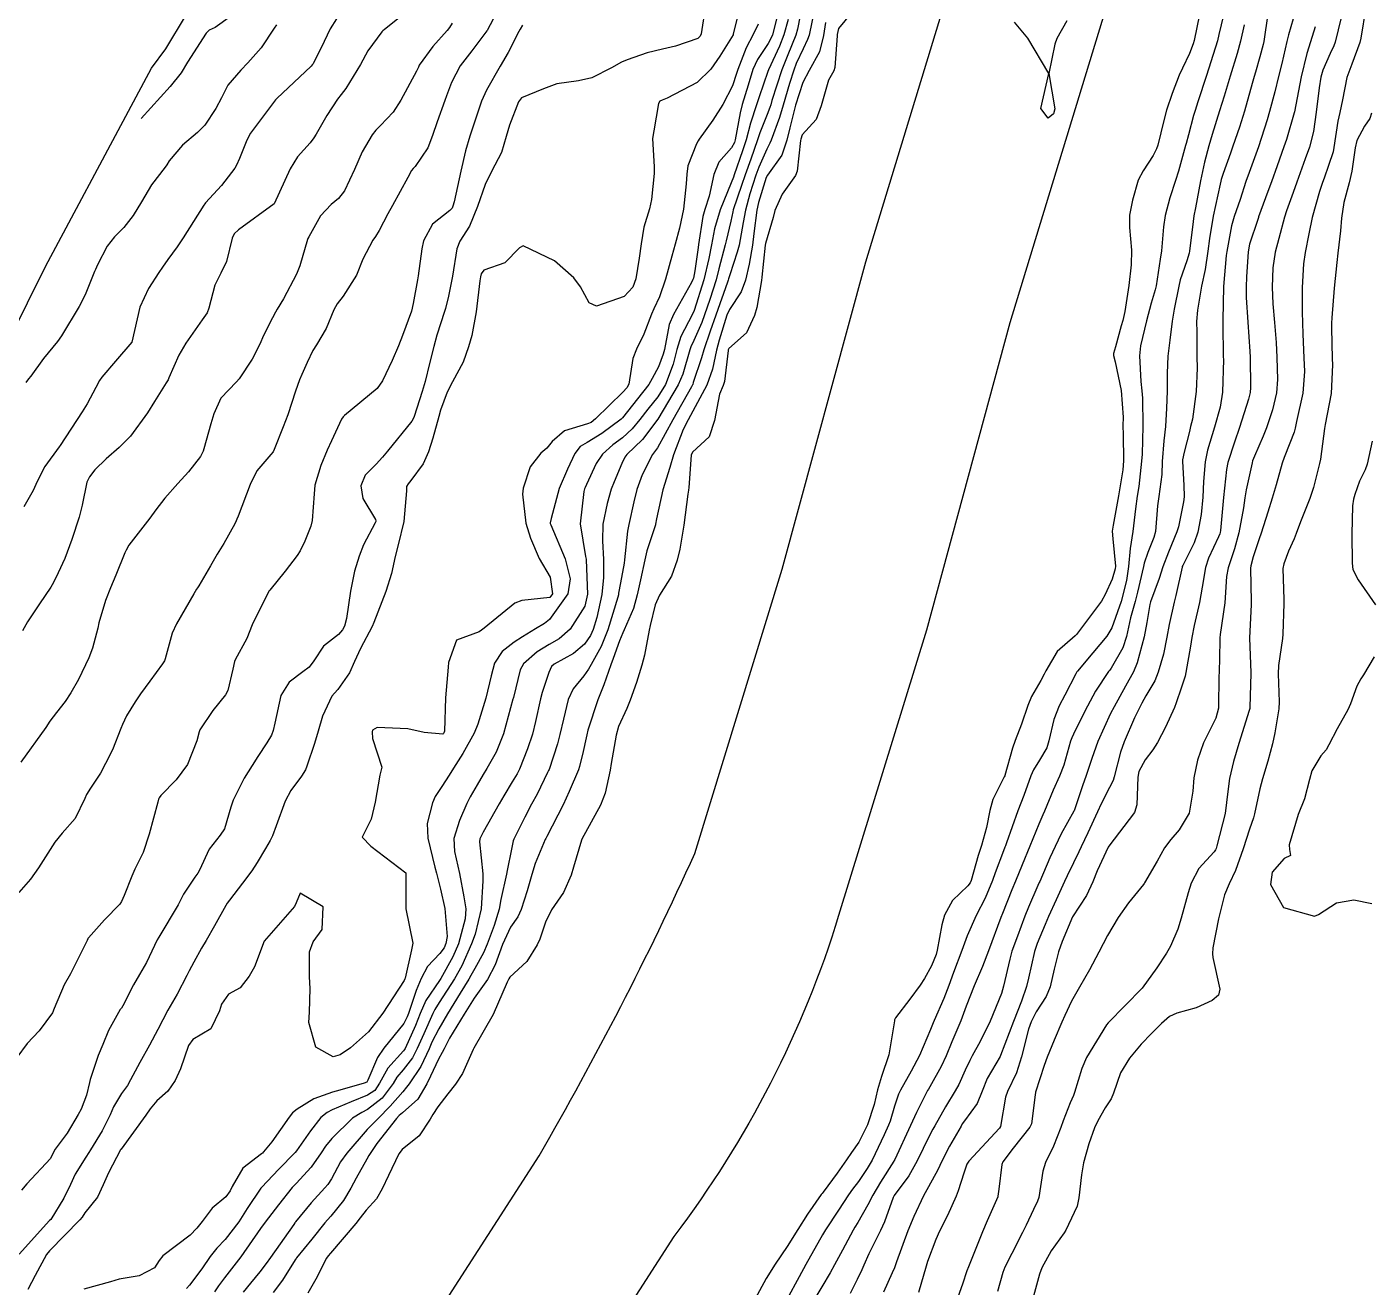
# Model space of a CAD drawing. Header units: metres. Extents: x 318500 to 325275, y 7408834 to 7428799.
# Drawn here: x 320829.1 to 320905.6, y 7415186.8 to 7415258.6 of the extents above; entities that cross this region are included whole.
import ezdxf

# ---------------------------------------------------------------- set-up
doc = ezdxf.new("R2010")
doc.units = ezdxf.units.M
doc.header["$MEASUREMENT"] = 0
for name, color, linetype in [('Area', 45, 'Continuous'), ('Curvas de Nivel 1m', 11, 'Continuous'), ('Curvas de Nivel 5m', 15, 'Continuous'), ('Vias Primárias', 230, 'Continuous')]:
    doc.layers.add(name, color=color, linetype=linetype)

msp = doc.modelspace()

# ---------------------------------------------------------------- linework, layer by layer
at = {"layer": 'Area'}
msp.add_lwpolyline([(320828.118, 7415240.77), (320830.175, 7415244.905), (320834.907, 7415253.746), (320836.21, 7415256.198), (320837.03, 7415257.297), (320838.144, 7415259.162), (320838.572, 7415260.067), (320841.967, 7415266.526), (320843.332, 7415269.028), (320843.945, 7415270.573), (320845.954, 7415274.03), (320846.026, 7415274.156), (320846.791, 7415275.834), (320848.769, 7415279.109), (320849.529, 7415280.441), (320850.272, 7415281.599), (320854.663, 7415289.162), (320857.407, 7415292.937), (320862.412, 7415298.681), (320863.047, 7415299.665), (320864.939, 7415302.751), (320869.589, 7415308.6)], dxfattribs=at)
at = {"layer": 'Curvas de Nivel 1m', "flags": 128}
for points, elevation in [([(320869.717, 7415259.754), (320869.332, 7415258.13), (320869.32, 7415258.101), (320868.555, 7415256.887), (320868.049, 7415256.149), (320867.282, 7415255.377), (320865.574, 7415254.486), (320865.272, 7415254.379), (320865.15, 7415254.313), (320865.08, 7415254.192), (320864.803, 7415252.639), (320864.735, 7415252.195), (320864.821, 7415250.589), (320864.825, 7415250.194), (320864.675, 7415248.716), (320864.551, 7415248.196), (320864.232, 7415247.142), (320864.084, 7415246.201), (320863.974, 7415245.375), (320863.775, 7415244.204), (320863.602, 7415243.729), (320863.12, 7415243.199), (320861.536, 7415242.656), (320861.116, 7415242.835), (320860.628, 7415243.75), (320860.25, 7415244.253), (320859.144, 7415245.221), (320857.362, 7415246.083), (320857.155, 7415245.969), (320856.321, 7415245.123), (320855.136, 7415244.706), (320854.975, 7415244.48), (320854.937, 7415244.323), (320854.902, 7415244.098), (320854.683, 7415242.326), (320854.437, 7415240.983), (320854.257, 7415240.332), (320853.943, 7415239.46), (320853.352, 7415238.345), (320853.044, 7415237.748), (320852.67, 7415236.717), (320852.57, 7415236.355), (320852.231, 7415235.138), (320851.973, 7415234.36), (320851.68, 7415233.673), (320850.975, 7415232.724), (320850.811, 7415232.534), (320850.734, 7415232.374), (320850.725, 7415232.131), (320850.567, 7415230.376), (320850.258, 7415229.052), (320850.084, 7415228.383), (320849.867, 7415227.424), (320849.554, 7415226.39), (320848.872, 7415224.622), (320848.771, 7415224.401), (320848.115, 7415223.147), (320847.773, 7415222.416), (320847.48, 7415221.77), (320846.816, 7415220.809), (320846.631, 7415220.613), (320846.478, 7415220.433), (320845.946, 7415219.291), (320845.704, 7415218.441), (320845.484, 7415217.738), (320845.048, 7415216.447), (320844.967, 7415216.237), (320844.752, 7415215.887), (320844.141, 7415215.057), (320843.813, 7415214.464), (320843.303, 7415213.058), (320843.092, 7415212.474), (320842.965, 7415212.217), (320842.699, 7415211.76), (320842.215, 7415210.959), (320841.91, 7415210.492), (320841.39, 7415209.778), (320840.655, 7415208.82), (320840.52, 7415208.644), (320840.436, 7415208.512), (320839.799, 7415207.358), (320839.319, 7415206.523), (320839.06, 7415206.089), (320838.611, 7415205.294), (320838.349, 7415204.789), (320838.224, 7415204.536), (320837.66, 7415203.467), (320837.144, 7415202.551), (320836.559, 7415201.46), (320836.087, 7415200.567), (320835.539, 7415199.57), (320835.013, 7415198.583), (320834.833, 7415198.267), (320834.508, 7415197.806), (320834.044, 7415197.048), (320833.846, 7415196.596), (320833.404, 7415195.678), (320832.741, 7415194.607), (320832.635, 7415194.44), (320832.464, 7415194.181), (320831.856, 7415193.212), (320831.59, 7415192.623), (320831.217, 7415191.839), (320830.467, 7415190.639), (320830.409, 7415190.568), (320828.664, 7415188.657)], 737), ([(320867.755, 7415259.743), (320867.504, 7415258.157), (320867.452, 7415258.024), (320867.316, 7415257.896), (320866.032, 7415257.456), (320865.306, 7415257.28), (320864.425, 7415257.077), (320863.297, 7415256.684), (320862.967, 7415256.543), (320862.396, 7415256.223), (320861.284, 7415255.651), (320860.515, 7415255.484), (320859.28, 7415255.301), (320858.53, 7415255.025), (320857.272, 7415254.519), (320857.094, 7415254.293), (320856.586, 7415252.964), (320856.402, 7415252.303), (320856.128, 7415251.404), (320855.569, 7415250.315), (320855.203, 7415249.581), (320854.764, 7415248.326), (320854.312, 7415247.194), (320853.764, 7415246.341), (320853.582, 7415245.915), (320853.344, 7415244.347), (320853.119, 7415243.207), (320852.944, 7415242.52), (320852.888, 7415242.352), (320852.448, 7415240.998), (320852.28, 7415240.358), (320852.038, 7415239.388), (320851.781, 7415238.363), (320851.618, 7415237.791), (320851.16, 7415236.369), (320851.127, 7415236.27), (320851.026, 7415236.1), (320849.64, 7415234.39), (320849.351, 7415234.039), (320848.989, 7415233.654), (320848.372, 7415233.016), (320848.117, 7415232.413), (320848.246, 7415231.694), (320848.951, 7415230.497), (320848.98, 7415230.429), (320848.984, 7415230.399), (320848.975, 7415230.375), (320848.948, 7415230.299), (320848.284, 7415229.056), (320848.034, 7415228.413), (320847.771, 7415227.553), (320847.545, 7415226.42), (320847.318, 7415224.867), (320847.191, 7415224.425), (320847.084, 7415224.21), (320846.863, 7415223.947), (320846.009, 7415223.282), (320845.448, 7415222.444), (320845.188, 7415222.094), (320844.831, 7415221.818), (320844.052, 7415221.231), (320843.577, 7415220.468), (320843.225, 7415218.904), (320843.139, 7415218.475), (320843.043, 7415218.219), (320842.779, 7415217.776), (320842.258, 7415216.997), (320841.942, 7415216.492), (320841.491, 7415215.757), (320840.861, 7415214.508), (320840.726, 7415214.107), (320840.355, 7415212.872), (320840.122, 7415212.516), (320839.499, 7415211.721), (320838.947, 7415210.527), (320838.85, 7415210.356), (320838.674, 7415210.125), (320838.034, 7415209.165), (320837.723, 7415208.544), (320836.632, 7415206.719), (320836.534, 7415206.561), (320835.914, 7415205.267), (320835.523, 7415204.576), (320835.173, 7415204), (320834.573, 7415202.803), (320834.491, 7415202.671), (320834.427, 7415202.591), (320833.759, 7415201.397), (320833.436, 7415200.601), (320833.179, 7415199.965), (320832.722, 7415198.608), (320832.683, 7415198.443), (320832.507, 7415197.719), (320832.2, 7415196.908), (320832.041, 7415196.617), (320831.41, 7415195.557), (320830.722, 7415194.636), (320830.633, 7415194.472), (320830.462, 7415194.104), (320829.114, 7415192.66), (320828.799, 7415192.3)], 738), ([(320873.315, 7415260.081), (320872.98, 7415258.431), (320872.885, 7415258.087), (320872.434, 7415256.962), (320872.092, 7415256.098), (320871.53, 7415254.364), (320871.462, 7415254.107), (320871.414, 7415253.961), (320871.262, 7415253.571), (320870.848, 7415252.512), (320870.715, 7415252.115), (320870.322, 7415251.02), (320870.004, 7415250.122), (320869.805, 7415249.523), (320869.322, 7415248.129), (320869.295, 7415248.022), (320869.181, 7415247.497), (320868.923, 7415246.375), (320868.861, 7415246.134), (320868.511, 7415244.768), (320868.351, 7415244.142), (320868.003, 7415243.031), (320867.696, 7415242.151), (320867.538, 7415241.719), (320867.088, 7415240.685), (320866.921, 7415240.324), (320866.863, 7415240.163), (320866.458, 7415238.771), (320866.199, 7415238.173), (320865.03, 7415236.209), (320864.154, 7415235.058), (320863.272, 7415234.207), (320863.15, 7415234.056), (320862.992, 7415233.68), (320862.547, 7415232.646), (320862.382, 7415232.219), (320862.146, 7415231.407), (320861.901, 7415230.226), (320861.878, 7415229.284), (320861.945, 7415228.225), (320861.944, 7415227.185), (320861.855, 7415226.226), (320861.557, 7415224.91), (320861.347, 7415224.233), (320861.207, 7415223.893), (320860.857, 7415223.396), (320860.224, 7415222.875), (320859.137, 7415222.266), (320858.98, 7415222.125), (320858.833, 7415221.781), (320858.446, 7415220.643), (320858.346, 7415220.275), (320858.074, 7415219.001), (320857.894, 7415218.279), (320857.622, 7415217.437), (320857.156, 7415216.286), (320857.025, 7415216.018), (320856.749, 7415215.549), (320856.267, 7415214.767), (320855.992, 7415214.301), (320855.092, 7415212.692), (320854.901, 7415212.317), (320854.884, 7415212.141), (320855.063, 7415210.314), (320855.078, 7415209.91), (320854.981, 7415208.315), (320854.636, 7415206.891), (320854.424, 7415206.323), (320853.87, 7415205.072), (320853.464, 7415204.337), (320852.579, 7415202.983), (320852.334, 7415202.591), (320852.22, 7415202.354), (320851.707, 7415201.21), (320851.34, 7415200.362), (320851.072, 7415199.835), (320850.532, 7415199.152), (320850.172, 7415198.729), (320849.958, 7415198.378), (320849.344, 7415197.551), (320848.497, 7415196.89), (320848.177, 7415196.723), (320847.66, 7415196.412), (320846.478, 7415195.246), (320846.107, 7415194.801), (320845.861, 7415194.436), (320845.288, 7415193.611), (320844.444, 7415192.688), (320844.325, 7415192.568), (320844.221, 7415192.453), (320843.43, 7415191.46), (320842.669, 7415190.476), (320842.406, 7415190.112), (320841.287, 7415188.497), (320840.898, 7415187.986), (320840.372, 7415187.304), (320840.028, 7415186.85), (320839.79, 7415186.516)], 733), ([(320897.349, 7415259.701), (320896.98, 7415258.111), (320896.889, 7415257.766), (320896.52, 7415256.554), (320896.268, 7415255.775), (320895.776, 7415254.284), (320895.618, 7415253.785), (320895.54, 7415253.512), (320895.249, 7415252.407), (320895.115, 7415251.918), (320895.08, 7415251.792), (320894.682, 7415250.332), (320894.502, 7415249.797), (320894.187, 7415248.814), (320893.919, 7415247.803), (320893.823, 7415247.161), (320893.708, 7415245.805), (320893.636, 7415245.322), (320893.397, 7415243.807), (320893.349, 7415243.586), (320893.12, 7415242.813), (320892.847, 7415241.814), (320892.519, 7415240.388), (320892.448, 7415239.819), (320892.524, 7415238.352), (320892.599, 7415237.817), (320892.633, 7415237.403), (320892.647, 7415235.816), (320892.605, 7415234.217), (320892.58, 7415233.816), (320892.419, 7415232.378), (320892.33, 7415231.82), (320892.239, 7415231.098), (320892.071, 7415229.823), (320891.917, 7415228.844), (320891.83, 7415227.826), (320891.717, 7415227.019), (320891.412, 7415225.832), (320890.875, 7415224.326), (320890.601, 7415223.844), (320889.807, 7415222.904), (320888.93, 7415221.869), (320888.895, 7415221.813), (320888.838, 7415221.707), (320888.209, 7415220.487), (320887.891, 7415219.879), (320887.578, 7415219.106), (320887.299, 7415217.885), (320887.181, 7415217.489), (320886.773, 7415216.784), (320886.42, 7415216.24), (320886.271, 7415215.897), (320885.864, 7415214.783), (320885.536, 7415213.908), (320884.886, 7415212.092), (320884.821, 7415211.918), (320884.789, 7415211.839), (320884.706, 7415211.631), (320884.234, 7415210.38), (320884.08, 7415209.929), (320883.663, 7415208.938), (320883.153, 7415207.942), (320882.638, 7415206.783), (320882.423, 7415206.161), (320882.346, 7415205.953), (320881.862, 7415204.707), (320881.593, 7415203.96), (320881.325, 7415203.227), (320880.771, 7415201.968), (320880.709, 7415201.828), (320880.565, 7415201.459), (320879.923, 7415199.979), (320879.453, 7415199.07), (320878.845, 7415197.995), (320878.742, 7415197.771), (320878.506, 7415197.087), (320878.256, 7415196.241), (320878.172, 7415196.005), (320877.921, 7415195.446), (320877.229, 7415194.019), (320876.951, 7415193.534), (320876.452, 7415192.803), (320876.118, 7415192.361), (320875.887, 7415192.036), (320875.313, 7415191.155), (320874.575, 7415190.048), (320874.514, 7415189.944), (320874.407, 7415189.759), (320873.454, 7415188.064), (320873.076, 7415187.373), (320872.375, 7415186.08)], 728), ([(320850.491, 7415259.224), (320849.479, 7415258.398), (320849.386, 7415258.332), (320849.318, 7415258.271), (320848.528, 7415257.185), (320848.099, 7415256.418), (320847.276, 7415255.04), (320847.01, 7415254.696), (320846.801, 7415254.435), (320846.184, 7415253.513), (320845.584, 7415252.447), (320845.456, 7415252.228), (320845.233, 7415251.952), (320844.52, 7415251.161), (320844.111, 7415250.466), (320843.19, 7415248.48), (320841.165, 7415246.993), (320840.916, 7415246.759), (320840.797, 7415246.514), (320840.47, 7415245.187), (320840.151, 7415244.52), (320839.808, 7415243.839), (320839.468, 7415242.526), (320839.367, 7415242.258), (320839.093, 7415241.863), (320838.153, 7415240.544), (320837.76, 7415239.859), (320837.196, 7415238.558), (320837.152, 7415238.455), (320837.046, 7415238.273), (320836.376, 7415237.223), (320835.979, 7415236.576), (320835.007, 7415235.251), (320834.364, 7415234.596), (320833.634, 7415233.96), (320832.981, 7415233.324), (320832.668, 7415232.921), (320832.534, 7415232.617), (320832.264, 7415231.307), (320832.091, 7415230.623), (320831.664, 7415229.366), (320831.402, 7415228.633), (320831.266, 7415228.284), (320830.902, 7415227.452), (320830.631, 7415226.907), (320830.471, 7415226.646), (320829.838, 7415225.693), (320829.15, 7415224.666), (320828.855, 7415224.164)], 742), ([(320846.749, 7415259.013), (320846.373, 7415258.439), (320846.039, 7415257.713), (320845.403, 7415256.449), (320845.354, 7415256.385), (320845.289, 7415256.315), (320843.345, 7415254.479), (320843.309, 7415254.44), (320843.269, 7415254.399), (320841.851, 7415252.501), (320841.636, 7415252.102), (320841.218, 7415251.066), (320841.048, 7415250.677), (320840.953, 7415250.513), (320840.195, 7415249.52), (320839.285, 7415248.529), (320839.236, 7415248.472), (320839.179, 7415248.39), (320838.009, 7415246.547), (320837.671, 7415246.034), (320837.141, 7415245.305), (320836.826, 7415244.873), (320836.627, 7415244.568), (320836.04, 7415243.652), (320835.552, 7415242.583), (320835.08, 7415240.59), (320834.152, 7415239.511), (320833.37, 7415238.607), (320833.238, 7415238.417), (320833.041, 7415238.023), (320832.551, 7415237.093), (320832.259, 7415236.621), (320831.001, 7415234.707), (320830.954, 7415234.641), (320830.127, 7415233.509), (320829.696, 7415232.659), (320829.479, 7415232.146), (320828.948, 7415231.227)], 743), ([(320872.447, 7415258.98), (320872.212, 7415258.097), (320871.961, 7415257.449), (320871.328, 7415256.109), (320871.289, 7415256.013), (320870.812, 7415254.577), (320870.651, 7415254.116), (320870.306, 7415253.068), (320870.054, 7415252.122), (320869.86, 7415251.494), (320869.38, 7415250.128), (320869.337, 7415250), (320869.205, 7415249.667), (320868.579, 7415248.139), (320868.268, 7415247.049), (320868.089, 7415246.146), (320867.931, 7415245.365), (320867.661, 7415244.152), (320867.112, 7415242.408), (320866.996, 7415242.162), (320866.342, 7415240.92), (320866.114, 7415240.174), (320865.901, 7415239.344), (320865.462, 7415238.184), (320865.043, 7415237.481), (320864.457, 7415236.775), (320864.011, 7415236.2), (320863.573, 7415235.653), (320863.014, 7415235.156), (320862.474, 7415234.752), (320861.889, 7415234.227), (320861.531, 7415233.692), (320860.974, 7415232.5), (320860.89, 7415232.323), (320860.856, 7415232.242), (320860.814, 7415232.088), (320860.613, 7415230.245), (320860.922, 7415228.393), (320860.958, 7415228.239), (320860.96, 7415228.198), (320861.029, 7415226.238), (320860.883, 7415225.555), (320860.038, 7415224.252), (320859.425, 7415223.698), (320858.857, 7415223.374), (320858.159, 7415222.968), (320857.389, 7415222.285), (320857.192, 7415221.929), (320856.811, 7415220.354), (320856.796, 7415220.304), (320856.786, 7415220.267), (320856.252, 7415218.298), (320855.828, 7415217.25), (320855.297, 7415216.312), (320855.093, 7415215.977), (320854.746, 7415215.388), (320854.35, 7415214.712), (320854.156, 7415214.329), (320853.748, 7415213.362), (320853.428, 7415212.339), (320853.455, 7415211.583), (320853.742, 7415210.334), (320853.981, 7415209.009), (320854.095, 7415208.328), (320854.073, 7415207.757), (320853.679, 7415206.334), (320853.36, 7415205.598), (320852.677, 7415204.349), (320852.598, 7415204.235), (320851.835, 7415203.104), (320851.508, 7415202.361), (320851.238, 7415201.688), (320850.644, 7415200.369), (320850.61, 7415200.308), (320850.548, 7415200.232), (320849.667, 7415199.249), (320849.196, 7415198.39), (320848.923, 7415197.984), (320848.51, 7415197.703), (320847.582, 7415197.335), (320846.497, 7415196.877), (320846.202, 7415196.725), (320845.855, 7415196.436), (320845.251, 7415195.674), (320844.471, 7415194.55), (320844.39, 7415194.451), (320843.439, 7415193.481), (320842.494, 7415192.479), (320842.469, 7415192.45), (320842.439, 7415192.411), (320841.652, 7415191.262), (320841.182, 7415190.498), (320840.4, 7415189.487), (320839.919, 7415188.991), (320839.553, 7415188.518), (320839.076, 7415187.827), (320838.365, 7415186.895), (320838.2, 7415186.695)], 734), ([(320873.941, 7415259.471), (320873.646, 7415258.075), (320873.564, 7415257.829), (320873.308, 7415257.306), (320872.919, 7415256.462), (320872.773, 7415256.088), (320872.522, 7415255.331), (320872.168, 7415254.097), (320871.959, 7415253.4), (320871.486, 7415252.106), (320871.407, 7415251.938), (320871.232, 7415251.589), (320870.777, 7415250.554), (320870.623, 7415250.116), (320870.279, 7415249.04), (320870.022, 7415248.122), (320869.886, 7415247.417), (320869.656, 7415246.125), (320869.56, 7415245.72), (320869.134, 7415244.429), (320869.063, 7415244.199), (320869.047, 7415244.131), (320869.007, 7415244.01), (320868.343, 7415242.142), (320868.023, 7415241.219), (320867.651, 7415240.151), (320867.514, 7415239.713), (320867.052, 7415238.297), (320867.018, 7415238.193), (320867.004, 7415238.161), (320866.948, 7415238.06), (320865.892, 7415236.177), (320865.006, 7415234.584), (320864.843, 7415234.351), (320864.722, 7415234.193), (320864.139, 7415233.042), (320863.839, 7415232.201), (320863.67, 7415231.496), (320863.383, 7415230.206), (320863.314, 7415229.837), (320863.146, 7415228.208), (320863.115, 7415228.01), (320862.9, 7415226.897), (320862.8, 7415226.302), (320862.788, 7415226.212), (320862.759, 7415226.082), (320862.18, 7415224.22), (320861.81, 7415223.271), (320861.235, 7415222.234), (320861.092, 7415221.98), (320860.83, 7415221.6), (320860.212, 7415220.857), (320859.938, 7415220.253), (320859.661, 7415219.12), (320859.463, 7415218.26), (320859.319, 7415217.725), (320858.842, 7415216.269), (320858.818, 7415216.211), (320858.757, 7415216.081), (320858.155, 7415214.859), (320857.843, 7415214.279), (320857.456, 7415213.549), (320856.839, 7415212.289), (320856.805, 7415212.192), (320856.701, 7415211.722), (320856.464, 7415210.512), (320856.417, 7415210.294), (320856.1, 7415208.856), (320855.993, 7415208.3), (320855.72, 7415207.383), (320855.313, 7415206.31), (320855.109, 7415205.827), (320854.609, 7415204.934), (320854.396, 7415204.53), (320854.279, 7415204.325), (320853.784, 7415203.528), (320853.058, 7415202.343), (320852.561, 7415201.497), (320852.173, 7415200.735), (320852.014, 7415200.355), (320851.545, 7415199.35), (320850.885, 7415198.366), (320850.721, 7415198.163), (320850.513, 7415197.899), (320849.801, 7415197.08), (320849.107, 7415196.391), (320848.484, 7415195.764), (320847.325, 7415194.417), (320846.976, 7415193.909), (320846.448, 7415192.953), (320846.243, 7415192.632), (320846.073, 7415192.434), (320845.295, 7415191.574), (320844.411, 7415190.496), (320844.392, 7415190.469), (320844.376, 7415190.451), (320844.312, 7415190.354), (320842.987, 7415188.471), (320842.741, 7415188.119), (320842.378, 7415187.654), (320841.847, 7415187.009), (320841.435, 7415186.494)], 732), ([(320895.864, 7415259.261), (320895.573, 7415257.786), (320895.519, 7415257.585), (320895.309, 7415257.038), (320894.897, 7415256.193), (320894.723, 7415255.796), (320894.316, 7415254.763), (320894, 7415253.803), (320893.844, 7415253.221), (320893.492, 7415251.807), (320893.43, 7415251.615), (320893.231, 7415251.22), (320892.673, 7415250.363), (320892.373, 7415249.823), (320892.055, 7415248.683), (320891.891, 7415247.829), (320891.884, 7415247.125), (320892.001, 7415245.827), (320891.982, 7415244.993), (320891.853, 7415243.829), (320891.618, 7415242.336), (320891.503, 7415241.834), (320891.422, 7415241.519), (320891.087, 7415240.322), (320890.969, 7415239.954), (320890.968, 7415239.842), (320891.075, 7415239.486), (320891.417, 7415237.835), (320891.52, 7415236.318), (320891.516, 7415235.833), (320891.52, 7415235.335), (320891.542, 7415233.832), (320891.507, 7415233.318), (320891.266, 7415231.836), (320890.953, 7415230.166), (320890.908, 7415229.841), (320890.943, 7415229.401), (320891.086, 7415227.838), (320891.075, 7415227.681), (320890.909, 7415227.093), (320890.512, 7415226.23), (320890.29, 7415225.849), (320888.871, 7415223.939), (320888.834, 7415223.906), (320888.786, 7415223.871), (320887.761, 7415222.976), (320887.117, 7415221.887), (320887.031, 7415221.694), (320886.832, 7415221.328), (320886.306, 7415220.409), (320886.096, 7415219.901), (320885.738, 7415218.845), (320885.385, 7415217.911), (320885.218, 7415217.478), (320884.787, 7415215.92), (320884.782, 7415215.898), (320884.759, 7415215.85), (320884.114, 7415214.554), (320883.931, 7415213.932), (320883.75, 7415212.964), (320883.461, 7415211.939), (320883.279, 7415211.364), (320882.868, 7415209.947), (320882.814, 7415209.812), (320882.675, 7415209.64), (320881.815, 7415208.806), (320881.346, 7415207.963), (320881.199, 7415207.41), (320880.945, 7415205.967), (320880.879, 7415205.715), (320880.617, 7415205.085), (320880.225, 7415204.356), (320879.971, 7415203.979), (320879.387, 7415203.189), (320878.572, 7415202.108), (320878.529, 7415202.042), (320878.517, 7415202.001), (320878.515, 7415201.947), (320878.186, 7415200.005), (320877.767, 7415198.776), (320877.544, 7415198.015), (320877.351, 7415197.174), (320876.979, 7415196.023), (320876.48, 7415195.04), (320876.059, 7415194.449), (320875.78, 7415194.037), (320875.235, 7415193.265), (320874.442, 7415192.192), (320874.382, 7415192.11), (320874.339, 7415192.052), (320873.557, 7415190.929), (320873.007, 7415190.071), (320872.4, 7415189.091), (320871.718, 7415188.09), (320871.197, 7415187.278), (320870.582, 7415186.107)], 729), ([(320899.769, 7415259.301), (320899.535, 7415257.728), (320899.5, 7415257.545), (320899.307, 7415256.852), (320899.06, 7415255.967), (320898.99, 7415255.735), (320898.874, 7415255.325), (320898.433, 7415253.743), (320898.157, 7415252.846), (320897.777, 7415251.752), (320897.634, 7415251.354), (320897.217, 7415250.207), (320897.107, 7415249.867), (320897.083, 7415249.762), (320897.05, 7415249.604), (320896.655, 7415247.768), (320896.434, 7415246.508), (320896.339, 7415245.772), (320896.192, 7415244.727), (320895.992, 7415243.777), (320895.752, 7415242.416), (320895.711, 7415241.781), (320895.716, 7415241.165), (320895.73, 7415239.78), (320895.736, 7415239.114), (320895.678, 7415237.781), (320895.467, 7415236.216), (320895.368, 7415235.785), (320895.295, 7415235.516), (320895.008, 7415234.331), (320894.906, 7415233.887), (320894.9, 7415233.791), (320894.98, 7415232.46), (320894.999, 7415231.79), (320894.967, 7415231.504), (320894.675, 7415230.071), (320894.588, 7415229.794), (320894.099, 7415228.632), (320893.787, 7415227.801), (320893.577, 7415227.136), (320893.089, 7415225.808), (320893.047, 7415225.649), (320892.878, 7415224.637), (320892.728, 7415223.812), (320892.329, 7415222.337), (320892.108, 7415221.821), (320891.659, 7415220.996), (320891.008, 7415219.837), (320890.806, 7415219.453), (320890.094, 7415217.85), (320889.751, 7415216.88), (320889.411, 7415215.86), (320889.234, 7415215.382), (320888.731, 7415213.914), (320888.717, 7415213.883), (320887.996, 7415212.599), (320887.649, 7415211.881), (320887.36, 7415211.223), (320886.779, 7415209.889), (320886.748, 7415209.82), (320886.677, 7415209.657), (320886.14, 7415208.415), (320885.932, 7415207.901), (320885.505, 7415206.774), (320885.194, 7415205.912), (320885.073, 7415205.463), (320884.717, 7415203.918), (320884.594, 7415203.497), (320883.963, 7415201.929), (320883.388, 7415200.767), (320882.926, 7415199.944), (320882.796, 7415199.696), (320882.538, 7415199.132), (320882.168, 7415198.311), (320881.972, 7415197.955), (320881.418, 7415197.049), (320880.801, 7415195.967), (320880.687, 7415195.769), (320880.484, 7415195.381), (320879.799, 7415193.98), (320879.322, 7415193.122), (320878.492, 7415191.999), (320878.474, 7415191.965), (320878.438, 7415191.877), (320877.933, 7415190.491), (320877.712, 7415190.01), (320877.052, 7415188.676), (320876.762, 7415188.024), (320876.647, 7415187.765), (320876.378, 7415187.214), (320875.98, 7415186.42)], 726), ([(320903.931, 7415259.081), (320903.604, 7415257.676), (320903.526, 7415257.468), (320903.31, 7415257.03), (320902.89, 7415256.092), (320902.776, 7415255.688), (320902.677, 7415255.082), (320902.519, 7415253.691), (320902.356, 7415252.591), (320902.127, 7415251.697), (320901.898, 7415251.032), (320901.413, 7415249.707), (320901.204, 7415249.129), (320900.826, 7415248.081), (320900.717, 7415247.715), (320900.394, 7415246.495), (320900.182, 7415245.72), (320900.044, 7415244.824), (320900.014, 7415243.721), (320900.054, 7415242.787), (320900.141, 7415241.72), (320900.232, 7415240.579), (320900.279, 7415239.718), (320900.306, 7415238.473), (320900.25, 7415237.718), (320900.022, 7415236.739), (320899.69, 7415235.723), (320899.505, 7415235.243), (320899.006, 7415234.099), (320898.898, 7415233.835), (320898.867, 7415233.732), (320898.523, 7415232.191), (320898.458, 7415231.738), (320898.382, 7415231.157), (320898.12, 7415229.742), (320897.864, 7415228.818), (320897.505, 7415227.751), (320897.417, 7415227.248), (320897.314, 7415225.754), (320897.054, 7415223.939), (320897.038, 7415223.757), (320897.035, 7415223.59), (320896.984, 7415221.758), (320896.983, 7415221.613), (320896.947, 7415219.758), (320896.804, 7415219.191), (320896.11, 7415217.77), (320895.751, 7415216.8), (320895.553, 7415215.778), (320895.503, 7415215.024), (320895.289, 7415213.782), (320894.72, 7415212.82), (320894.233, 7415212.277), (320893.886, 7415211.798), (320893.454, 7415211.047), (320892.741, 7415209.809), (320892.721, 7415209.768), (320892.678, 7415209.707), (320891.826, 7415208.659), (320891.245, 7415207.831), (320890.64, 7415206.798), (320890.134, 7415205.847), (320889.615, 7415204.855), (320889.033, 7415203.864), (320888.588, 7415203.064), (320888.206, 7415202.243), (320888.043, 7415201.875), (320887.598, 7415200.841), (320887.2, 7415199.883), (320887.023, 7415199.405), (320886.544, 7415197.89), (320886.536, 7415197.873), (320886.518, 7415197.724), (320886.299, 7415196.087), (320886.211, 7415195.894), (320885.264, 7415194.694), (320884.68, 7415193.917), (320884.62, 7415193.766), (320884.446, 7415192.353), (320884.4, 7415191.961), (320884.386, 7415191.921), (320883.788, 7415190.561), (320883.517, 7415189.933), (320882.951, 7415188.497), (320882.719, 7415187.945), (320882.627, 7415187.706), (320882.375, 7415186.943), (320882.107, 7415186.21)], 723), ([(320905.35, 7415259.65), (320905.064, 7415257.914), (320904.999, 7415257.655), (320904.54, 7415256.423), (320904.267, 7415255.665), (320904.011, 7415254.403), (320903.869, 7415253.671), (320903.758, 7415253.177), (320903.529, 7415251.676), (320903.482, 7415251.431), (320903.225, 7415250.65), (320902.962, 7415249.935), (320902.877, 7415249.685), (320902.701, 7415249.184), (320902.293, 7415247.693), (320902.1, 7415246.772), (320901.897, 7415245.699), (320901.801, 7415245.049), (320901.716, 7415243.701), (320901.723, 7415242.308), (320901.729, 7415241.701), (320901.748, 7415241.053), (320901.822, 7415239.699), (320901.844, 7415238.923), (320901.757, 7415237.699), (320901.404, 7415236.075), (320901.324, 7415235.706), (320901.26, 7415235.473), (320901.017, 7415234.841), (320900.697, 7415234.021), (320900.589, 7415233.714), (320900.234, 7415232.465), (320900.015, 7415231.72), (320899.768, 7415230.916), (320899.377, 7415229.726), (320899.269, 7415229.403), (320898.929, 7415228.362), (320898.795, 7415227.859), (320898.774, 7415227.732), (320898.819, 7415225.803), (320898.814, 7415225.731), (320898.808, 7415225.65), (320898.713, 7415223.732), (320898.787, 7415221.785), (320898.787, 7415221.731), (320898.741, 7415219.801), (320898.733, 7415219.731), (320898.705, 7415219.627), (320898.105, 7415217.74), (320897.811, 7415216.708), (320897.585, 7415215.748), (320897.485, 7415215.013), (320897.326, 7415213.751), (320896.866, 7415211.912), (320896.82, 7415211.758), (320896.787, 7415211.681), (320896.707, 7415211.576), (320895.839, 7415210.627), (320895.391, 7415209.779), (320895.221, 7415209.233), (320894.832, 7415207.787), (320894.644, 7415207.171), (320894.227, 7415206.201), (320893.995, 7415205.796), (320893.449, 7415204.971), (320892.6, 7415203.81), (320890.669, 7415201.839), (320890.569, 7415201.718), (320889.436, 7415199.857), (320889.165, 7415199.236), (320888.757, 7415197.866), (320888.691, 7415197.694), (320888.511, 7415197.276), (320888.11, 7415196.26), (320887.978, 7415195.875), (320887.555, 7415194.804), (320887.111, 7415193.884), (320886.963, 7415193.384), (320886.726, 7415191.887), (320886.657, 7415191.668), (320886.43, 7415191.208), (320885.999, 7415190.314), (320885.801, 7415189.899), (320885.189, 7415188.699), (320884.794, 7415187.914), (320884.682, 7415187.619), (320884.369, 7415186.53)], 722), ([(320857.325, 7415258.645), (320857.19, 7415258.424), (320857.124, 7415258.293), (320856.507, 7415257.097), (320856.059, 7415256.308), (320855.276, 7415254.949), (320854.992, 7415254.324), (320854.568, 7415253.013), (320854.34, 7415252.333), (320854.077, 7415251.488), (320853.825, 7415250.341), (320853.441, 7415248.594), (320853.37, 7415248.347), (320853.316, 7415248.22), (320853.186, 7415248.09), (320852.21, 7415247.324), (320851.689, 7415246.365), (320851.598, 7415245.921), (320851.386, 7415244.367), (320851.349, 7415244.146), (320851.114, 7415242.79), (320851.01, 7415242.371), (320850.496, 7415240.972), (320850.266, 7415240.382), (320849.9, 7415239.555), (320849.359, 7415238.395), (320849.046, 7415237.967), (320847.2, 7415236.427), (320847.112, 7415236.346), (320847.027, 7415236.219), (320846.459, 7415234.984), (320846.215, 7415234.438), (320845.848, 7415233.581), (320845.508, 7415232.445), (320845.459, 7415231.951), (320845.357, 7415230.446), (320845.277, 7415230.115), (320844.932, 7415229.265), (320844.666, 7415228.711), (320844.506, 7415228.456), (320843.818, 7415227.555), (320842.938, 7415226.479), (320842.889, 7415226.411), (320841.937, 7415224.494), (320841.633, 7415223.724), (320840.978, 7415222.508), (320840.936, 7415222.411), (320840.832, 7415221.973), (320840.562, 7415220.764), (320840.428, 7415220.514), (320839.706, 7415219.616), (320838.963, 7415218.528), (320838.912, 7415218.405), (320838.78, 7415217.885), (320838.255, 7415216.538), (320837.617, 7415215.677), (320836.733, 7415214.777), (320836.64, 7415214.653), (320836.607, 7415214.562), (320836.572, 7415214.406), (320836.07, 7415212.57), (320835.731, 7415211.538), (320835.263, 7415210.581), (320835.078, 7415210.179), (320834.657, 7415209.084), (320834.504, 7415208.74), (320834.395, 7415208.593), (320833.537, 7415207.705), (320832.621, 7415206.674), (320832.59, 7415206.641), (320832.574, 7415206.611), (320832.537, 7415206.53), (320831.586, 7415204.625), (320831.231, 7415203.99), (320830.668, 7415202.639), (320830.567, 7415202.408), (320829.82, 7415201.382), (320829.123, 7415200.661), (320828.532, 7415199.862)], 739), ([(320853.326, 7415258.771), (320853.165, 7415258.508), (320853.036, 7415258.353), (320852.228, 7415257.439), (320851.455, 7415256.368), (320851.399, 7415256.258), (320851.287, 7415256.026), (320850.409, 7415254.383), (320849.962, 7415253.686), (320849.248, 7415252.934), (320848.981, 7415252.667), (320848.773, 7415252.407), (320848.205, 7415251.436), (320847.769, 7415250.422), (320847.198, 7415249.218), (320846.851, 7415248.776), (320846.442, 7415248.437), (320845.827, 7415247.797), (320845.162, 7415246.597), (320845.114, 7415246.497), (320845.096, 7415246.451), (320844.651, 7415244.943), (320844.462, 7415244.46), (320843.718, 7415243.073), (320843.365, 7415242.476), (320843.274, 7415242.312), (320843.102, 7415241.976), (320842.593, 7415240.982), (320842.381, 7415240.49), (320841.931, 7415239.633), (320841.204, 7415238.508), (320841.048, 7415238.334), (320840.155, 7415237.403), (320839.757, 7415236.523), (320839.584, 7415235.955), (320839.191, 7415234.528), (320839.142, 7415234.384), (320838.993, 7415234.093), (320838.311, 7415233.209), (320837.705, 7415232.549), (320836.957, 7415231.715), (320836.459, 7415231.055), (320836.11, 7415230.572), (320834.924, 7415229.032), (320834.756, 7415228.757), (320834.687, 7415228.592), (320834.173, 7415227.325), (320833.866, 7415226.6), (320833.593, 7415225.889), (320833.216, 7415224.606), (320833.146, 7415224.318), (320832.846, 7415223.172), (320832.646, 7415222.613), (320832.058, 7415221.384), (320831.619, 7415220.628), (320831.295, 7415220.14), (320830.793, 7415219.5), (320830.424, 7415219.007), (320830.192, 7415218.649), (320828.76, 7415216.67)], 741), ([(320843.322, 7415258.667), (320843.19, 7415258.482), (320842.444, 7415257.351), (320841.701, 7415256.504), (320841.284, 7415256.091), (320840.559, 7415255.229), (320840.19, 7415254.521), (320839.879, 7415253.898), (320839.244, 7415252.95), (320838.834, 7415252.536), (320837.965, 7415251.813), (320837.215, 7415250.917), (320837.076, 7415250.698), (320836.976, 7415250.564), (320836.215, 7415249.555), (320835.635, 7415248.583), (320835.172, 7415247.813), (320834.624, 7415247.136), (320834.094, 7415246.601), (320833.687, 7415246.07), (320833.136, 7415245.001), (320833.014, 7415244.729), (320832.968, 7415244.612), (320832.437, 7415243.293), (320832.088, 7415242.625), (320831.083, 7415240.966), (320830.851, 7415240.643), (320830.054, 7415239.666), (320829.335, 7415238.666), (320829.213, 7415238.502), (320829.044, 7415238.292)], 744), ([(320870.744, 7415258.7), (320870.455, 7415258.119), (320870.07, 7415257.361), (320869.591, 7415256.127), (320869.52, 7415255.895), (320869.281, 7415255.193), (320868.731, 7415254.138), (320868.17, 7415253.232), (320867.386, 7415252.158), (320867.325, 7415252.072), (320867.236, 7415251.892), (320866.746, 7415250.638), (320866.678, 7415250.168), (320866.654, 7415249.617), (320866.491, 7415248.17), (320866.262, 7415247.085), (320866.019, 7415246.177), (320865.838, 7415245.491), (320865.472, 7415244.185), (320865.12, 7415243.174), (320864.816, 7415242.49), (320864.682, 7415242.194), (320864.244, 7415241.047), (320863.818, 7415240.203), (320863.614, 7415239.663), (320863.375, 7415238.207), (320863.265, 7415237.991), (320863.045, 7415237.747), (320861.479, 7415236.233), (320861.235, 7415236.029), (320861.026, 7415235.941), (320859.728, 7415235.551), (320859.01, 7415234.943), (320858.708, 7415234.569), (320858.373, 7415234.276), (320857.77, 7415233.5), (320857.358, 7415232.286), (320857.32, 7415231.933), (320857.518, 7415230.284), (320857.782, 7415229.437), (320858.283, 7415228.276), (320858.904, 7415227.213), (320859.044, 7415226.268), (320858.888, 7415226.06), (320857.292, 7415225.88), (320856.884, 7415225.738), (320855.143, 7415224.316), (320854.999, 7415224.187), (320854.867, 7415224.097), (320853.564, 7415223.634), (320853.123, 7415222.346), (320853.103, 7415222.079), (320852.95, 7415220.348), (320852.881, 7415218.438), (320852.856, 7415218.349), (320852.834, 7415218.305), (320852.789, 7415218.27), (320851.74, 7415218.361), (320850.792, 7415218.572), (320849.052, 7415218.655), (320848.791, 7415218.501), (320848.771, 7415218.4), (320848.784, 7415218.028), (320849.329, 7415216.391), (320849.201, 7415215.945), (320848.933, 7415214.397), (320848.72, 7415213.44), (320848.21, 7415212.408), (320848.703, 7415211.902), (320850.68, 7415210.37), (320850.683, 7415208.37), (320850.69, 7415208.329), (320851.082, 7415206.365), (320851.008, 7415205.982), (320850.648, 7415204.37), (320850.639, 7415204.33), (320850.598, 7415204.238), (320849.371, 7415202.388), (320848.559, 7415201.324), (320847.53, 7415200.415), (320846.952, 7415200.016), (320846.542, 7415199.899), (320845.572, 7415200.44), (320845.159, 7415201.849), (320845.203, 7415202.444), (320845.238, 7415203.795), (320845.194, 7415204.444), (320845.195, 7415205.87), (320845.416, 7415206.442), (320845.929, 7415207.145), (320845.986, 7415208.437), (320844.662, 7415209.225), (320844.445, 7415208.662), (320844.35, 7415208.455), (320842.63, 7415206.48), (320842.08, 7415205.016), (320841.773, 7415204.492), (320841.259, 7415203.831), (320840.584, 7415203.47), (320840.2, 7415202.889), (320840.078, 7415202.515), (320839.588, 7415201.491), (320838.553, 7415200.878), (320838.308, 7415200.534), (320837.862, 7415199.208), (320837.56, 7415198.544), (320837.129, 7415197.932), (320836.503, 7415197.395), (320836.126, 7415196.935), (320835.883, 7415196.569), (320834.471, 7415194.645), (320834.45, 7415194.611), (320834.438, 7415194.59), (320833.765, 7415193.283), (320833.449, 7415192.6), (320833.13, 7415191.902), (320832.416, 7415191.013), (320832.253, 7415190.772), (320832.133, 7415190.614), (320830.392, 7415188.852), (320830.227, 7415188.642), (320829.575, 7415187.441), (320829.175, 7415186.652)], 736), ([(320874.584, 7415258.809), (320874.474, 7415258.063), (320874.247, 7415257.125), (320873.653, 7415256.075), (320873.283, 7415255.393), (320872.863, 7415254.086), (320872.543, 7415252.798), (320872.376, 7415252.093), (320872.087, 7415251.237), (320871.285, 7415250.109), (320871.209, 7415249.97), (320870.758, 7415248.551), (320870.663, 7415248.115), (320870.502, 7415246.785), (320870.421, 7415246.117), (320870.226, 7415245.037), (320870.022, 7415244.121), (320869.78, 7415243.466), (320869.113, 7415242.462), (320868.961, 7415242.132), (320868.524, 7415240.703), (320868.375, 7415240.141), (320868.146, 7415239.062), (320867.829, 7415238.148), (320867.035, 7415236.663), (320866.755, 7415236.164), (320866.475, 7415235.621), (320865.926, 7415234.176), (320865.71, 7415233.459), (320865.317, 7415232.185), (320864.953, 7415230.539), (320864.91, 7415230.231), (320864.9, 7415230.19), (320864.413, 7415228.71), (320864.286, 7415228.196), (320864.041, 7415227.061), (320863.859, 7415226.2), (320863.648, 7415225.437), (320863.118, 7415224.208), (320863.039, 7415224.037), (320862.861, 7415223.591), (320862.488, 7415222.572), (320862.366, 7415222.217), (320861.963, 7415221.083), (320861.62, 7415220.228), (320861.052, 7415218.496), (320860.993, 7415218.237), (320860.957, 7415218.068), (320860.776, 7415217.278), (320860.577, 7415216.429), (320860.522, 7415216.244), (320859.991, 7415215.001), (320859.638, 7415214.256), (320858.712, 7415212.45), (320858.65, 7415212.331), (320858.622, 7415212.271), (320858.057, 7415210.909), (320857.863, 7415210.278), (320857.594, 7415209.353), (320857.254, 7415208.284), (320857.056, 7415207.876), (320856.64, 7415207.285), (320856.188, 7415206.297), (320855.778, 7415205.137), (320855.328, 7415204.309), (320854.584, 7415203.229), (320854.005, 7415202.328), (320853.168, 7415200.953), (320852.872, 7415200.345), (320852.756, 7415200.138), (320852.541, 7415199.757), (320852.087, 7415198.794), (320851.886, 7415198.356), (320851.375, 7415197.493), (320850.495, 7415196.711), (320850.315, 7415196.55), (320850.156, 7415196.375), (320849.037, 7415194.953), (320848.66, 7415194.397), (320848.589, 7415194.278), (320848.465, 7415194.07), (320847.867, 7415192.99), (320847.561, 7415192.413), (320847.137, 7415191.712), (320846.416, 7415190.819), (320846.235, 7415190.61), (320846.081, 7415190.433), (320845.329, 7415189.513), (320844.468, 7415188.449), (320844.435, 7415188.404), (320844.388, 7415188.329), (320843.657, 7415187.174), (320843.143, 7415186.468)], 731), ([(320898.407, 7415258.671), (320898.217, 7415257.747), (320898.021, 7415257.037), (320897.621, 7415255.755), (320897.279, 7415254.614), (320897.019, 7415253.764), (320896.597, 7415252.422), (320896.4, 7415251.773), (320896.154, 7415250.849), (320895.927, 7415249.779), (320895.654, 7415248.242), (320895.56, 7415247.784), (320895.51, 7415247.46), (320895.305, 7415245.788), (320895.282, 7415245.665), (320895.152, 7415245.235), (320894.778, 7415244.151), (320894.692, 7415243.794), (320894.429, 7415242.485), (320894.309, 7415241.798), (320894.185, 7415240.708), (320894.076, 7415239.8), (320894.032, 7415238.834), (320894.039, 7415237.8), (320893.998, 7415236.843), (320893.929, 7415235.801), (320893.842, 7415234.978), (320893.757, 7415233.802), (320893.725, 7415233.066), (320893.554, 7415231.804), (320893.487, 7415231.283), (320893.368, 7415229.806), (320893.28, 7415229.472), (320892.932, 7415228.623), (320892.723, 7415228.013), (320892.676, 7415227.814), (320892.351, 7415226.365), (320892.202, 7415225.82), (320891.946, 7415224.89), (320891.713, 7415223.827), (320891.507, 7415223.183), (320890.843, 7415222.028), (320890.764, 7415221.918), (320890.7, 7415221.842), (320889.958, 7415220.718), (320889.494, 7415219.86), (320888.796, 7415218.485), (320888.596, 7415218.068), (320888.533, 7415217.873), (320888.145, 7415216.501), (320887.895, 7415215.879), (320887.551, 7415215.079), (320887.046, 7415213.887), (320886.945, 7415213.671), (320886.723, 7415213.153), (320886.213, 7415211.897), (320885.772, 7415210.826), (320885.392, 7415209.909), (320885.184, 7415209.401), (320884.652, 7415208.065), (320884.611, 7415207.96), (320884.592, 7415207.921), (320884.554, 7415207.826), (320883.851, 7415205.932), (320883.518, 7415205.035), (320883.047, 7415203.943), (320882.583, 7415202.789), (320882.365, 7415202.16), (320882.286, 7415201.953), (320881.767, 7415200.749), (320881.445, 7415199.961), (320881.161, 7415199.344), (320880.523, 7415198.194), (320880.441, 7415198.051), (320880.396, 7415197.972), (320879.752, 7415196.731), (320879.412, 7415195.986), (320878.523, 7415194.052), (320878.497, 7415194), (320878.487, 7415193.982), (320878.469, 7415193.953), (320877.705, 7415192.757), (320877.281, 7415192.017), (320876.995, 7415191.459), (320876.416, 7415190.454), (320876.25, 7415190.194), (320876.155, 7415190.033), (320875.548, 7415188.889), (320875.094, 7415188.043), (320874.839, 7415187.59), (320874.371, 7415186.801), (320874.094, 7415186.324)], 727), ([(320902.462, 7415258.564), (320902.194, 7415257.697), (320901.978, 7415257.032), (320901.657, 7415255.704), (320901.283, 7415253.723), (320901.269, 7415253.661), (320900.82, 7415252.14), (320900.681, 7415251.716), (320900.298, 7415250.645), (320899.963, 7415249.722), (320899.761, 7415249.168), (320899.239, 7415247.73), (320899.223, 7415247.696), (320899.188, 7415247.588), (320898.721, 7415246.183), (320898.643, 7415245.738), (320898.558, 7415244.32), (320898.529, 7415243.739), (320898.529, 7415243.143), (320898.627, 7415241.737), (320898.747, 7415240.074), (320898.756, 7415239.735), (320898.775, 7415238.013), (320898.755, 7415237.734), (320898.67, 7415237.359), (320898.154, 7415235.743), (320897.863, 7415234.902), (320897.484, 7415233.753), (320897.401, 7415233.347), (320897.237, 7415231.756), (320897.065, 7415229.872), (320897.046, 7415229.759), (320897.025, 7415229.682), (320896.946, 7415229.503), (320896.392, 7415228.304), (320896.214, 7415227.771), (320896.034, 7415226.642), (320895.873, 7415225.775), (320895.564, 7415224.467), (320895.443, 7415223.781), (320895.369, 7415223.275), (320895.099, 7415221.786), (320895.048, 7415221.576), (320894.827, 7415220.892), (320894.547, 7415220.06), (320894.446, 7415219.794), (320893.935, 7415218.663), (320893.486, 7415217.803), (320893.214, 7415217.376), (320892.775, 7415216.812), (320892.425, 7415216.155), (320892.366, 7415215.816), (320892.31, 7415214.242), (320892.169, 7415213.818), (320890.711, 7415211.895), (320890.679, 7415211.84), (320890.055, 7415210.484), (320889.795, 7415209.853), (320889.447, 7415209.08), (320888.65, 7415207.87), (320888.054, 7415206.458), (320887.847, 7415205.878), (320887.604, 7415204.891), (320887.365, 7415203.882), (320887.139, 7415203.337), (320886.578, 7415202.45), (320886.293, 7415201.894), (320886.146, 7415201.477), (320885.737, 7415199.902), (320885.451, 7415198.991), (320884.947, 7415197.914), (320884.836, 7415197.594), (320884.542, 7415195.919), (320884.489, 7415195.827), (320882.736, 7415193.946), (320882.628, 7415193.787), (320882.46, 7415193.265), (320882.131, 7415192.267), (320882.013, 7415191.954), (320881.52, 7415190.862), (320881.078, 7415189.963), (320880.871, 7415189.5), (320880.393, 7415188.244), (320880.305, 7415187.971), (320879.87, 7415186.475)], 724), ([(320905.66, 7415253.646), (320905.569, 7415253.343), (320905.259, 7415252.906), (320904.828, 7415252.075), (320904.738, 7415251.658), (320904.549, 7415250.332), (320904.385, 7415249.662), (320904.091, 7415248.558), (320903.965, 7415247.668), (320903.905, 7415246.943), (320903.756, 7415245.671), (320903.692, 7415245.131), (320903.544, 7415243.674), (320903.416, 7415241.978), (320903.393, 7415241.676), (320903.383, 7415241.399), (320903.435, 7415239.675), (320903.445, 7415239.303), (320903.361, 7415237.675), (320903.032, 7415235.899), (320902.991, 7415235.681), (320902.76, 7415233.927), (320902.71, 7415233.684), (320902.357, 7415232.312), (320902.149, 7415231.692), (320901.629, 7415230.372), (320901.385, 7415229.703), (320901.257, 7415229.393), (320900.935, 7415228.695), (320900.667, 7415227.969), (320900.624, 7415227.713), (320900.669, 7415225.937), (320900.674, 7415225.712), (320900.621, 7415223.964), (320900.597, 7415223.713), (320900.373, 7415222.189), (320900.36, 7415221.715), (320900.41, 7415220.12), (320900.391, 7415219.714), (320900.164, 7415218.349), (320900.021, 7415217.718), (320899.765, 7415216.73), (320899.468, 7415215.723), (320899.311, 7415215.165), (320899.012, 7415213.727), (320898.953, 7415213.503), (320898.721, 7415212.862), (320898.366, 7415211.735), (320897.926, 7415210.507), (320897.558, 7415209.747), (320897.304, 7415209.117), (320896.953, 7415207.755), (320896.633, 7415206.099), (320896.607, 7415205.76), (320896.627, 7415205.556), (320897.035, 7415203.753), (320896.946, 7415203.404), (320896.59, 7415203.113), (320895.678, 7415202.68), (320894.579, 7415202.386), (320894.17, 7415202.2), (320893.717, 7415201.799), (320893.147, 7415201.222), (320892.558, 7415200.61), (320891.887, 7415199.82), (320891.382, 7415198.983), (320890.975, 7415197.833), (320890.851, 7415197.499), (320890.507, 7415196.984), (320890.085, 7415196.257), (320889.903, 7415195.849), (320889.573, 7415194.946), (320889.27, 7415193.858), (320889.149, 7415193.17), (320889.004, 7415191.862), (320888.902, 7415191.394), (320888.417, 7415190.354), (320888.261, 7415190.023), (320888.175, 7415189.872), (320887.437, 7415188.842), (320886.896, 7415187.885), (320886.759, 7415187.512), (320886.362, 7415186.05)], 721)]:
    msp.add_lwpolyline(points, dxfattribs=dict(at, elevation=elevation))
at = {"layer": 'Curvas de Nivel 5m', "flags": 128}
for points, elevation in [([(320856.008, 7415259.642), (320855.32, 7415258.352), (320855.307, 7415258.333), (320854.441, 7415257.194), (320853.786, 7415256.343), (320853.28, 7415255.378), (320853.003, 7415254.623), (320852.905, 7415254.354), (320852.465, 7415253.145), (320852.21, 7415252.36), (320851.934, 7415251.658), (320851.214, 7415250.607), (320851.1, 7415250.483), (320851.018, 7415250.373), (320850.801, 7415249.971), (320849.919, 7415248.389), (320849.663, 7415247.912), (320849.168, 7415246.958), (320848.957, 7415246.609), (320848.813, 7415246.405), (320848.237, 7415245.32), (320847.873, 7415244.419), (320847.118, 7415243.208), (320846.77, 7415242.777), (320846.592, 7415242.435), (320846.158, 7415241.376), (320845.597, 7415240.445), (320845.398, 7415240.124), (320845.065, 7415239.436), (320844.758, 7415238.751), (320844.632, 7415238.456), (320844.397, 7415237.813), (320843.972, 7415236.466), (320843.707, 7415235.783), (320843.19, 7415234.477), (320843.126, 7415234.35), (320842.996, 7415234.196), (320842.212, 7415233.261), (320841.831, 7415232.497), (320841.138, 7415230.693), (320841.07, 7415230.508), (320841.034, 7415230.423), (320840.946, 7415230.244), (320840.324, 7415229.121), (320839.951, 7415228.52), (320839.574, 7415227.859), (320838.893, 7415226.722), (320838.82, 7415226.602), (320838.778, 7415226.532), (320838.626, 7415226.272), (320837.626, 7415224.549), (320837.388, 7415224.026), (320836.987, 7415222.558), (320836.946, 7415222.451), (320836.836, 7415222.286), (320836.104, 7415221.288), (320835.58, 7415220.578), (320835.268, 7415220.118), (320834.791, 7415219.32), (320834.548, 7415218.828), (320834.463, 7415218.593), (320833.988, 7415217.378), (320833.594, 7415216.602), (320833.298, 7415216.058), (320832.739, 7415215.198), (320832.512, 7415214.834), (320832.42, 7415214.615), (320831.865, 7415213.471), (320831.127, 7415212.634), (320830.695, 7415212.123), (320829.773, 7415210.654), (320829.319, 7415210.011), (320828.659, 7415209.258)], 740), ([(320871.917, 7415259.526), (320871.561, 7415258.106), (320871.495, 7415257.929), (320871.312, 7415257.604), (320870.713, 7415256.702), (320870.451, 7415256.118), (320870.175, 7415255.227), (320869.844, 7415254.124), (320869.726, 7415253.662), (320869.436, 7415252.128), (320869.393, 7415251.973), (320869.233, 7415251.659), (320868.516, 7415250.846), (320868.219, 7415250.145), (320867.956, 7415248.907), (320867.704, 7415248.152), (320867.591, 7415247.747), (320867.354, 7415246.157), (320867.326, 7415245.989), (320867.137, 7415244.65), (320867.058, 7415244.234), (320867.035, 7415244.161), (320866.958, 7415243.992), (320865.918, 7415242.178), (320865.686, 7415241.597), (320865.409, 7415240.185), (320865.346, 7415239.915), (320865.065, 7415239.201), (320864.719, 7415238.529), (320864.514, 7415238.195), (320863.881, 7415237.362), (320863.031, 7415236.293), (320862.948, 7415236.211), (320861.855, 7415235.39), (320861.01, 7415234.877), (320860.606, 7415234.646), (320860.303, 7415234.25), (320859.885, 7415233.358), (320859.416, 7415232.263), (320858.953, 7415230.549), (320858.905, 7415230.316), (320858.911, 7415230.27), (320858.949, 7415230.186), (320859.752, 7415228.258), (320860.044, 7415227.112), (320859.916, 7415226.255), (320858.875, 7415224.802), (320858.576, 7415224.57), (320858.076, 7415224.278), (320857.338, 7415223.81), (320856.858, 7415223.517), (320856.163, 7415222.988), (320855.744, 7415222.306), (320855.547, 7415221.592), (320855.233, 7415220.314), (320854.795, 7415218.85), (320854.581, 7415218.323), (320853.934, 7415217.171), (320853.402, 7415216.34), (320853.155, 7415215.943), (320852.744, 7415215.3), (320852.364, 7415214.726), (320852.197, 7415214.355), (320851.901, 7415213.175), (320851.938, 7415212.358), (320852.335, 7415210.704), (320852.429, 7415210.353), (320852.666, 7415209.45), (320852.901, 7415208.346), (320853.047, 7415206.756), (320852.965, 7415206.345), (320852.865, 7415206.108), (320852.621, 7415205.779), (320851.925, 7415205.042), (320851.56, 7415204.36), (320851.277, 7415203.676), (320850.841, 7415202.367), (320850.767, 7415202.169), (320850.564, 7415201.801), (320849.44, 7415200.387), (320849.083, 7415199.851), (320848.523, 7415198.568), (320848.462, 7415198.459), (320848.324, 7415198.403), (320846.938, 7415198), (320846.512, 7415197.886), (320845.442, 7415197.505), (320844.497, 7415196.913), (320844.241, 7415196.706), (320844.043, 7415196.457), (320843.052, 7415195.048), (320842.587, 7415194.478), (320842.533, 7415194.415), (320842.468, 7415194.367), (320841.404, 7415193.548), (320840.796, 7415192.505), (320840.685, 7415192.258), (320840.431, 7415191.915), (320839.656, 7415191.283), (320839.086, 7415190.523), (320838.788, 7415190.144), (320838.402, 7415189.748), (320836.855, 7415188.553), (320836.64, 7415188.303), (320836.38, 7415187.872), (320835.514, 7415187.431), (320834.37, 7415187.229), (320833.878, 7415187.084), (320832.361, 7415186.66)], 735), ([(320840.702, 7415259.141), (320839.832, 7415258.525), (320839.49, 7415258.356), (320839.315, 7415258.191), (320838.257, 7415256.546), (320837.891, 7415255.941), (320837.269, 7415255.157), (320835.62, 7415253.33)], 745), ([(320876.043, 7415259.339), (320875.326, 7415258.465), (320875.252, 7415258.12), (320875.248, 7415258.051), (320875.115, 7415256.231), (320875.057, 7415256.053), (320874.742, 7415255.515), (320874.329, 7415254.064), (320874.053, 7415253.273), (320873.245, 7415252.397), (320873.171, 7415252.152), (320873.161, 7415252.081), (320872.969, 7415250.328), (320872.877, 7415250.085), (320872.12, 7415249.017), (320871.698, 7415248.102), (320871.592, 7415247.696), (320871.162, 7415246.216), (320871.152, 7415246.118), (320870.953, 7415244.292), (320870.932, 7415244.112), (320870.663, 7415242.566), (320870.544, 7415242.116), (320870.088, 7415241.127), (320869.082, 7415240.245), (320869.043, 7415240.168), (320869.038, 7415240.131), (320868.826, 7415238.361), (320868.759, 7415238.134), (320868.545, 7415237.637), (320868.264, 7415236.141), (320867.949, 7415235.213), (320867.002, 7415234.324), (320866.937, 7415234.161), (320866.808, 7415232.326), (320866.782, 7415232.163), (320866.735, 7415231.931), (320866.517, 7415230.166), (320866.289, 7415228.811), (320866.137, 7415228.172), (320865.819, 7415227.264), (320865.127, 7415226.186), (320864.884, 7415225.631), (320864.601, 7415224.465), (320864.547, 7415224.193), (320864.268, 7415222.777), (320864.114, 7415222.197), (320863.819, 7415221.207), (320863.466, 7415220.203), (320863.269, 7415219.742), (320862.795, 7415218.707), (320862.661, 7415218.212), (320862.378, 7415216.604), (320862.315, 7415216.217), (320862.043, 7415214.918), (320861.767, 7415214.224), (320860.71, 7415212.284), (320860.693, 7415212.24), (320860.236, 7415210.697), (320860.091, 7415210.249), (320859.673, 7415209.247), (320858.984, 7415208.265), (320858.643, 7415207.563), (320858.307, 7415206.599), (320858.168, 7415206.275), (320857.57, 7415205.326), (320856.602, 7415204.435), (320856.559, 7415204.332), (320856.537, 7415204.291), (320856.448, 7415204.143), (320855.668, 7415202.304), (320854.551, 7415200.387), (320854.52, 7415200.32), (320853.919, 7415198.939), (320853.514, 7415198.335), (320853.071, 7415197.783), (320852.501, 7415197.054), (320852.228, 7415196.619), (320852.081, 7415196.354), (320851.442, 7415195.399), (320850.472, 7415194.612), (320850.283, 7415194.373), (320849.694, 7415193.139), (320849.334, 7415192.387), (320849.019, 7415191.803), (320848.421, 7415191.164), (320848.086, 7415190.734), (320847.846, 7415190.408), (320846.393, 7415188.72), (320846.26, 7415188.563), (320846.178, 7415188.432), (320845.571, 7415187.239), (320845.101, 7415186.443)], 730), ([(320901.346, 7415259.467), (320900.944, 7415258.095), (320900.852, 7415257.715), (320900.559, 7415256.46), (320900.371, 7415255.719), (320900.155, 7415254.847), (320899.861, 7415253.724), (320899.728, 7415253.261), (320899.24, 7415251.73), (320898.699, 7415250.256), (320898.519, 7415249.74), (320898.185, 7415248.731), (320897.852, 7415247.75), (320897.704, 7415247.231), (320897.42, 7415245.756), (320897.387, 7415245.526), (320897.248, 7415243.758), (320897.195, 7415241.843), (320897.195, 7415241.759), (320897.202, 7415241.665), (320897.23, 7415239.758), (320897.234, 7415239.601), (320897.187, 7415237.758), (320897.041, 7415236.901), (320896.721, 7415235.765), (320896.336, 7415234.445), (320896.189, 7415233.772), (320896.099, 7415232.658), (320896.06, 7415231.774), (320895.965, 7415230.779), (320895.784, 7415229.777), (320895.561, 7415229.161), (320894.921, 7415227.886), (320894.89, 7415227.821), (320894.88, 7415227.79), (320894.528, 7415226.161), (320894.436, 7415225.795), (320894.152, 7415224.523), (320894.02, 7415223.798), (320893.822, 7415222.834), (320893.525, 7415221.803), (320893.323, 7415221.314), (320892.82, 7415220.457), (320892.584, 7415220.042), (320892.467, 7415219.815), (320892.178, 7415219.194), (320891.582, 7415217.828), (320891.369, 7415217.243), (320891.018, 7415215.836), (320890.96, 7415215.634), (320890.751, 7415215.228), (320890.28, 7415214.304), (320890.072, 7415213.85), (320889.512, 7415212.652), (320889.142, 7415211.864), (320889.002, 7415211.569), (320888.696, 7415210.949), (320888.348, 7415210.21), (320888.188, 7415209.875), (320887.708, 7415208.836), (320887.281, 7415207.884), (320887.092, 7415207.439), (320886.635, 7415206.347), (320886.481, 7415205.892), (320886.132, 7415204.372), (320886.017, 7415203.899), (320885.742, 7415203.057), (320885.293, 7415201.909), (320884.55, 7415199.963), (320884.533, 7415199.92), (320883.792, 7415198.671), (320883.494, 7415197.935), (320883.215, 7415197.234), (320882.494, 7415196.247), (320882.368, 7415196.075), (320882.296, 7415195.952), (320881.633, 7415194.804), (320881.205, 7415193.963), (320880.97, 7415193.457), (320880.448, 7415192.495), (320880.256, 7415192.159), (320880.157, 7415191.974), (320879.601, 7415190.804), (320879.265, 7415189.987), (320878.623, 7415188.227), (320878.547, 7415187.998), (320878.507, 7415187.879), (320878.384, 7415187.603), (320877.879, 7415186.496)], 725), ([(320888.32, 7415258.896), (320887.752, 7415257.886), (320887.638, 7415257.564), (320887.29, 7415255.89), (320887.64, 7415253.886), (320887.56, 7415253.593), (320887.262, 7415253.356), (320886.841, 7415253.896), (320887.29, 7415255.89), (320886.105, 7415257.908), (320885.334, 7415258.822)], 730), ([(320905.706, 7415234.957), (320905.426, 7415233.646), (320905.31, 7415233.332), (320904.986, 7415232.689), (320904.716, 7415231.912), (320904.645, 7415231.655), (320904.578, 7415231.267), (320904.541, 7415229.656), (320904.562, 7415228.019), (320904.595, 7415227.655), (320904.911, 7415227.061), (320905.887, 7415225.64)], 720), ([(320905.82, 7415222.676), (320905.203, 7415221.646), (320905.062, 7415221.422), (320904.83, 7415221.001), (320904.473, 7415219.997), (320904.32, 7415219.657), (320903.704, 7415218.572), (320903.245, 7415217.673), (320903.08, 7415217.381), (320902.78, 7415217.038), (320902.278, 7415216.177), (320902.138, 7415215.689), (320901.854, 7415214.583), (320901.497, 7415213.698), (320900.984, 7415211.977), (320901.006, 7415211.706), (320901.048, 7415211.361), (320900.702, 7415211.193), (320900.003, 7415210.404), (320899.919, 7415209.718), (320900.66, 7415208.404), (320902.427, 7415207.91), (320902.655, 7415207.996), (320903.668, 7415208.662), (320904.668, 7415208.835), (320905.68, 7415208.625)], 720)]:
    msp.add_lwpolyline(points, dxfattribs=dict(at, elevation=elevation))
at = {"layer": 'Vias Primárias'}
for points in [[(321109.374, 7414841.125, 0), (321121.447, 7414845.471, -0.165445)], [(320934.092, 7415366.072), (320929.752, 7415358.315), (320926.653, 7415353.149), (320923.245, 7415346.746), (320918.598, 7415338.23), (320913.795, 7415328.368), (320908.683, 7415315.716), (320903.675, 7415302.753), (320898.871, 7415288.497), (320895.256, 7415275.894), (320891.071, 7415261.37), (320885.081, 7415241.702), (320880.329, 7415224.197), (320875.329, 7415207.937, -0.088311), (320865.947, 7415189.67), (320857.41, 7415176.398), (320846.221, 7415159.88), (320834.701, 7415144.106), (320821.677, 7415125.743), (320807.821, 7415106.29), (320797.806, 7415092.429), (320790.545, 7415082.325), (320779.696, 7415067.478)], [(320772.086, 7415072.156), (320782.907, 7415086.966), (320790.163, 7415097.062), (320800.173, 7415110.916), (320814.019, 7415130.356), (320827.056, 7415148.737), (320838.552, 7415164.478), (320849.678, 7415180.903), (320858.273, 7415194.265, 0.024806), (320867.138, 7415211.468), (320872.12, 7415227.668), (320876.87, 7415245.168), (320882.868, 7415264.864), (320887.045, 7415279.358), (320888.707, 7415285.152), (320890.969, 7415293.243), (320895.606, 7415308.726), (320899.59, 7415322.346), (320903.694, 7415336.378), (320906.966, 7415349.117), (320909.351, 7415358.813)]]:
    msp.add_lwpolyline(points, format="xyb", dxfattribs=at)

doc.saveas('drawing.dxf')
